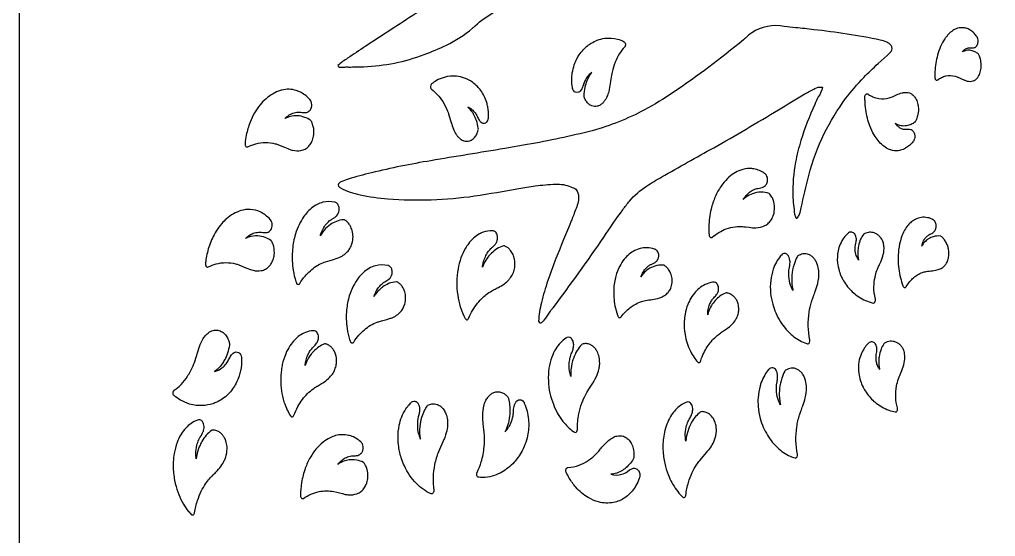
# Model space of a CAD drawing. Header units: millimetres. Extents: x 0 to 1000, y 0 to 780.
# Drawn here: x 0 to 232.5, y 496.7 to 619.9 of the extents above; entities that cross this region are included whole.
import ezdxf

# ---------------------------------------------------------------- set-up
doc = ezdxf.new("R2010")
doc.units = ezdxf.units.MM
doc.layers.add('Default', color=70, linetype='Continuous')

msp = doc.modelspace()

# ---------------------------------------------------------------- linework, layer by layer
at = {"layer": 'Default'}
msp.add_lwpolyline([(0, 780), (1000, 780), (1000, 0), (0, 0)], close=True, dxfattribs=at)
msp.add_lwpolyline([(101.23, 625.6, 0.003068), (89.13, 617.95), (82.36, 613.5, 0.002374), (78.15, 610.66, 0.055512), (75.85, 608.94, 0.280796), (75.94, 608.71, 0.166755), (76.55, 608.55), (77.48, 608.58, -0.080957), (78.41, 608.58, 0.003617), (81.99, 608.67, 0.036861), (89.35, 609.53, 0.037321), (96.35, 611.55, 0.021214), (101.67, 613.78, 0.064087), (107.87, 617.84, 0.012298), (108.51, 618.42, -0.049213), (113.06, 621.72, -0.068562)], format="xyb", dxfattribs=at)
for points in [[(191.26, 603.79, -0.093574), (190.25, 601.44, 0.041661), (189.41, 599.66, 0.032428), (186.11, 591.07, 0.026193), (184.82, 585.9, 0.053727), (184.2, 577.94, 0.026365), (184.62, 573.5, 0.103179), (184.89, 572.67, 0.499461), (185.26, 572.63, 0.097017), (185.77, 573.54, 0.049168), (186.17, 575.03, -0.009127), (187.97, 582.69, -0.054666), (191.68, 592.7, -0.04466), (196.77, 601.05, -0.036396), (201.1, 606.11, -0.015456), (204.48, 609.39), (206.62, 611.35, 0.09085), (207.57, 612.31, 0.325933), (207.61, 613.73, 0.106465), (206.55, 614.48, 0.060055), (205.02, 615.02, 0.022493), (189.17, 617.49, 0.011365), (184.84, 617.96, 0.011353), (182.16, 618.22, 0.206864), (174.42, 616.73, 0.052241), (172.44, 615.04, -0.021699), (155.66, 602.48, -0.026913), (148.84, 598.36, -0.056446), (136.4, 593.41, -0.018861), (120.93, 590.08), (115.58, 589.16, 0.000759), (97.95, 586.25, 0.017114), (83.81, 583.38, 0.014714), (78.27, 581.84, 0.043219), (76.55, 581.22, 0.086908), (75.99, 580.76, 0.28769), (75.96, 580.21, 0.10254), (76.45, 579.77, 0.067687), (81.11, 578.11, 0.035512), (87.74, 577.17, 0.053814), (108.39, 577.85, 0.007961), (118.9, 579.64, -0.007026), (122.82, 580.25, -0.018239), (127.71, 580.66, -0.110329), (131.35, 580.03, -0.039507), (132.51, 579.43, -0.162254), (133.17, 577.59, -0.053903), (132.95, 576.06, -0.04292), (132.44, 574.51, -0.011685), (131.83, 573.01, 0.014661), (131.43, 571.91, 0.004118), (127.77, 562.94, 0.009984), (125.83, 557.68, 0.017482), (124.29, 552.44, 0.044778), (123.64, 548.03, 0.254832), (124.02, 547.63, 0.24371), (124.41, 547.74, 0.091968), (124.99, 548.27, 0.018517), (126.29, 550.13, -0.054262), (127.1, 551.15, 0.009109), (139.21, 568.05, -0.008206), (143.68, 574.56, -0.013086), (145.27, 576.63, -0.068393), (149.33, 580.18, -0.01313), (152.96, 582.38, -0.003115), (165.34, 589.36, 0.009204), (180.75, 598.39, -0.004986), (187.07, 602.2, -0.005503), (189.45, 603.49, -0.139265), (191.05, 603.82)], [(227.58, 613.27, 0.020409), (227.72, 613.35, 0.04113), (227.86, 613.49, 0.056548), (228.11, 613.84, 0.042987), (228.19, 614.02, 0.04075), (228.24, 614.19, 0.09076), (228.3, 615.01, 0.065148), (228.18, 615.54, 0.00989), (228.13, 615.67, 0.030193), (228, 615.88, 0.021052), (227.87, 616.06, 0.043259), (227.18, 616.81, 0.048783), (226.4, 617.39, 0.03361), (225.91, 617.66, 0.066768), (224.98, 617.93, 0.112918), (223.42, 617.81, 0.043711), (222.84, 617.58, 0.056133), (221.78, 616.87, 0.048756), (220.83, 615.9, 0.019706), (220.39, 615.29, 0.041855), (219.39, 613.47, 0.037214), (218.67, 611.43, 0.051803), (218.02, 607.48, 0.016597), (217.99, 606.17, 0.099791), (218.06, 605.8, 0.095482), (218.2, 605.59, 0.102652), (218.35, 605.48, 0.235409), (218.67, 605.5, 0.032592), (218.72, 605.53, -0.046864), (219.6, 606.07, -0.057627), (220.64, 606.45, -0.126586), (222.89, 606.4, -0.025845), (223.36, 606.24), (225.08, 605.46, 0.028654), (225.12, 605.44), (225.71, 605.25, 0.140236), (227.09, 605.26, 0.08487), (227.71, 605.57, 0.069676), (228.25, 606.11, 0.035642), (228.43, 606.38, 0.056504), (228.83, 607.32, 0.061824), (229.05, 608.64, 0.06143), (228.93, 610.18, 0.046348), (228.64, 611.16, 0.020336), (228.47, 611.53, 0.101376), (228.33, 611.73, 0.055974), (227.56, 612.22, 0.067616), (226.67, 612.53, 0.091828), (225.47, 612.54, 0.074023), (224.49, 612.17, -0.070507), (225.07, 612.73, -0.063367), (225.58, 613.02, -0.100504), (226.37, 613.17, -0.012865), (226.47, 613.17, 0.129203), (227.46, 613.21, 0.079634)], [(133.77, 603.14, -0.042923), (133.69, 603.04, -0.083624), (133.34, 602.7, -0.059016), (133.1, 602.57, -0.194995), (132.44, 602.58, -0.1257), (132.03, 602.89, -0.084197), (131.79, 603.34, -0.049448), (131.71, 603.71, -0.081801), (131.66, 607.23, -0.042115), (132.14, 609.13, -0.037539), (132.73, 610.52, -0.033233), (133.32, 611.51, -0.038983), (134.33, 612.77, -0.03852), (135.34, 613.69, -0.032388), (136.17, 614.26, -0.045263), (137.6, 614.96, -0.059344), (139.41, 615.43, -0.098081), (142.42, 615.23, -0.049143), (143.99, 614.63, -0.128305), (144.2, 614.44, -0.106136), (144.32, 614.07, -0.117137), (144.27, 613.62, -0.099416), (144.14, 613.38, 0.04484), (142.92, 611.78, 0.042674), (141.86, 609.71, 0.038917), (141.13, 607.38, 0.010851), (140.98, 606.67, 0.011144), (140.69, 604.64, -0.028144), (140.33, 602.73, -0.044105), (139.92, 601.52, -0.021892), (139.61, 600.91, -0.04684), (139.15, 600.25, -0.054154), (138.62, 599.74, -0.039281), (138.27, 599.5, -0.078201), (137.57, 599.24, -0.140562), (136.32, 599.35, -0.080359), (135.61, 599.76, -0.067175), (135, 600.43, -0.053092), (134.56, 601.25, -0.096254), (134.49, 601.63, -0.050457), (134.73, 603.79, -0.042044), (135.2, 605.34, -0.021609), (135.5, 606.03, -0.042145), (136.28, 607.27), (136.31, 607.31, 0.06222), (135.5, 606.59, 0.056142), (134.77, 605.54, 0.038807), (134.36, 604.59, -0.051719), (134, 603.56, -0.023949), (133.79, 603.18, -0.003106)], [(111.38, 595.56, 0.099129), (111.66, 596.12, 0.071252), (111.73, 596.67, 0.056346), (111.54, 599.1, 0.026676), (111.28, 600.14, 0.038052), (110.67, 601.65, 0.042431), (109.89, 602.97, 0.040402), (109.05, 603.96, 0.039979), (107.96, 604.91, 0.04407), (106.79, 605.62, 0.030994), (105.99, 605.96, 0.062201), (104.1, 606.4, 0.096214), (101.15, 606.12, 0.05702), (99.31, 605.34, 0.035433), (98.14, 604.56, 0.117868), (97.95, 604.3, 0.172505), (97.92, 603.63, 0.099788), (98.05, 603.38, 0.067943), (98.15, 603.28, -0.046834), (99.5, 602.06, -0.044903), (100.8, 600.35, -0.043654), (101.93, 598.1, -0.011828), (102.2, 597.4, 0.004078), (102.81, 595.34, 0.013626), (103.33, 593.81, 0.049357), (103.93, 592.62, 0.032206), (104.34, 592.06, 0.053499), (104.92, 591.49, 0.061353), (105.56, 591.1, 0.026092), (105.83, 590.99, 0.159557), (107.24, 591.02, 0.117224), (108.3, 591.71, 0.065534), (108.85, 592.49, 0.060972), (109.26, 593.58, 0.09679), (109.28, 593.98, 0.046031), (108.82, 595.83, 0.041815), (108.22, 597.2, 0.026164), (107.8, 597.89, 0.042418), (106.96, 598.89, 0.00995), (106.76, 599.08, -0.071045), (107.72, 598.49, -0.057056), (108.52, 597.63, -0.036217), (109, 596.86, 0.048972), (109.5, 595.95, 0.021664), (109.74, 595.63, 0.099853), (110.19, 595.29, 0.064103), (110.48, 595.19, 0.152695), (111.04, 595.29, 0.066488), (111.31, 595.49, 0.023426)], [(62.13, 602.98, 0.053988), (60.38, 602.23, 0.049455), (58.72, 601.04, 0.040286), (57.32, 599.58, 0.038896), (55.99, 597.65, 0.036967), (54.9, 595.4, 0.044259), (54.01, 592.36, 0.02652), (53.72, 590.34, 0.119222), (53.78, 589.89, 0.094946), (53.91, 589.67, 0.127456), (54.09, 589.54, 0.20187), (54.37, 589.56, -0.051378), (56.26, 590.28, -0.129044), (60.91, 590.29, -0.021192), (61.69, 590.05), (63.14, 589.45, 0.029932), (64.64, 588.88, 0.064828), (65.12, 588.74, 0.099121), (66.99, 588.67, 0.087086), (68.02, 589.03, 0.077513), (68.92, 589.75, 0.061746), (69.51, 590.58, 0.060297), (69.96, 591.78, 0.029197), (70.09, 592.46, 0.083888), (69.97, 594.4, 0.058719), (69.59, 595.48, 0.025168), (69.47, 595.71, 0.111937), (69.31, 595.88, 0.058391), (67.94, 596.59, 0.078028), (66.18, 596.97, 0.037308), (65.33, 596.95, 0.076725), (63.62, 596.51, 0.019899), (63.21, 596.31, -0.035481), (63.74, 596.8, -0.062157), (64.8, 597.45, -0.076254), (66.07, 597.81, -0.058099), (67.02, 597.81, 0.0982), (68.39, 597.78, 0.071924), (68.75, 597.93, 0.090377), (69.22, 598.34, 0.083226), (69.51, 598.89, 0.08577), (69.62, 599.66, 0.087396), (69.47, 600.33, 0.086037), (69.21, 600.75, 0.029711), (69.12, 600.85, 0.050307), (67.93, 601.95, 0.051719), (66.74, 602.67, 0.036591), (65.9, 602.99, 0.13538), (62.49, 603.09, 0.012333), (62.18, 603, -0.006595)], [(213, 593.04, -0.085855), (213.21, 592.32, -0.054971), (213.22, 591.8, -0.075092), (213.04, 591.16, -0.045695), (212.89, 590.87, -0.044946), (212.77, 590.73, -0.043267), (211.94, 589.87, -0.048634), (211.03, 589.22, -0.030096), (210.47, 588.94, -0.073169), (209.25, 588.63, -0.102167), (207.53, 588.81, -0.040729), (206.83, 589.09, -0.055545), (205.6, 589.91, -0.048318), (204.49, 591.04, -0.033861), (203.57, 592.4, -0.041107), (202.55, 594.55, -0.027813), (201.96, 596.42, -0.050027), (201.38, 600.5, -0.011953), (201.36, 601.51, -0.092501), (201.42, 601.85, -0.101187), (201.56, 602.08, -0.110716), (201.72, 602.2, -0.227415), (202.03, 602.18, -0.020739), (202.2, 602.06, 0.046035), (203.28, 601.48, 0.062424), (204.68, 601.07, 0.107999), (207.1, 601.21, 0.0203), (207.57, 601.37, 0.007679), (208.89, 601.94, -0.051944), (210.21, 602.43, -0.019161), (210.52, 602.5, -0.118979), (211.94, 602.42, -0.085196), (212.65, 602.05, -0.069355), (213.26, 601.41, -0.039207), (213.58, 600.87, -0.061785), (213.98, 599.66, -0.049118), (214.09, 598.51, -0.059805), (213.91, 596.96, -0.049679), (213.54, 595.9, -0.01419), (213.42, 595.64, -0.090151), (213.29, 595.47, -0.023961), (213.25, 595.44, -0.053908), (212.36, 594.9, -0.066652), (211.3, 594.58, -0.082717), (210, 594.57, -0.074191), (208.88, 594.97, -0.020388), (208.56, 595.16, 0.023359), (208.84, 594.8, 0.053358), (209.4, 594.29, 0.060813), (210.01, 593.94, 0.086669), (210.84, 593.74, 0.035319), (211.18, 593.74), (211.67, 593.79, -0.102321), (212.29, 593.7, -0.055639), (212.46, 593.62, -0.125799), (212.96, 593.1, -0.017587)], [(178.12, 582.25, 0.076477), (177.91, 582.77, 0.081983), (177.63, 583.1, 0.050754), (177.46, 583.22, 0.050463), (176.27, 583.89, 0.061773), (174.87, 584.31, 0.039935), (173.95, 584.39, 0.084235), (171.77, 584.02, 0.058429), (170.16, 583.23, 0.049255), (168.61, 581.98, 0.047062), (167.1, 580.17, 0.047806), (165.71, 577.67, 0.043749), (164.72, 574.72, 0.053062), (164.19, 570.54, 0.024787), (164.24, 568.54, 0.109145), (164.35, 568.18, 0.102948), (164.5, 567.99, 0.13445), (164.68, 567.91, 0.187807), (164.95, 567.97, 0.0269), (164.99, 568, -0.042607), (166.6, 569.17, -0.046585), (168.31, 569.99, -0.061068), (170.48, 570.52, -0.049953), (172.2, 570.55, -0.003761), (172.9, 570.49), (173.76, 570.37, 0.052617), (175.41, 570.26, 0.112453), (177.55, 570.78, 0.073682), (178.43, 571.42, 0.05541), (179.08, 572.22, 0.065358), (179.6, 573.37, 0.071281), (179.84, 575.02, 0.086002), (179.51, 576.89, 0.055715), (179.06, 577.81, 0.040909), (178.7, 578.29, 0.122537), (178.53, 578.42, 0.085257), (176.61, 578.75, 0.088855), (174.55, 578.38, 0.068099), (173.03, 577.56, 0.028454), (172.39, 577.02, -0.036081), (172.89, 577.74, -0.044731), (173.64, 578.53, -0.058837), (174.61, 579.21, -0.064428), (175.64, 579.6, -0.015315), (175.89, 579.65, 0.093335), (177.24, 580.02, 0.078165), (177.65, 580.35, 0.099901), (178.05, 581.03, 0.132079), (178.13, 582.2, 0.008611)], [(75.66, 573.27, 0.07156), (75.97, 573.81, 0.062981), (76.12, 574.39, 0.104577), (76.06, 575.33, 0.053745), (75.93, 575.69, 0.075433), (75.67, 576.04, 0.097119), (75.34, 576.27, 0.068811), (75.1, 576.33, 0.124805), (72.24, 576.33, 0.052677), (70.92, 575.84, 0.053849), (69.51, 574.91, 0.043016), (68.35, 573.77, 0.031926), (67.43, 572.51, 0.040001), (66.34, 570.46, 0.034157), (65.59, 568.3, 0.048749), (64.98, 564.63, 0.0578), (65.18, 560.16, 0.038976), (65.83, 557.46, 0.004811), (65.94, 557.15, 0.106048), (66.08, 556.9, 0.118075), (66.25, 556.78, 0.239675), (66.59, 556.81, 0.103649), (66.75, 556.99, -0.036118), (68, 558.71, -0.035744), (69.27, 560.02, -0.039251), (70.65, 561.08, -0.04774), (72.28, 561.94, -0.016721), (72.84, 562.15), (74.55, 562.65, 0.031134), (76.29, 563.24, 0.060722), (77.38, 563.89, 0.040231), (78.07, 564.51, 0.054388), (78.68, 565.34, 0.052316), (79.18, 566.47, 0.073734), (79.43, 568.11, 0.068254), (79.23, 569.59, 0.064938), (78.73, 570.78, 0.055717), (78.21, 571.5, 0.061681), (77.62, 572.01, 0.035267), (77.4, 572.14, 0.126877), (77.23, 572.17, 0.078231), (75.46, 571.79, 0.059062), (74.06, 571.04, 0.066879), (72.58, 569.69, 0.04691), (71.65, 568.33, -0.035935), (71.98, 569.34, -0.0484), (72.65, 570.6, -0.049993), (73.41, 571.54, -0.050479), (74.19, 572.19, -0.012929), (74.39, 572.32), (74.95, 572.65, 0.075121), (75.49, 573.08, 0.017671), (75.59, 573.19, 0.040616)], [(59.84, 569.77, 0.081734), (60.11, 570.35, 0.076916), (60.2, 571.02, 0.088169), (60.05, 571.7, 0.085884), (59.79, 572.13, 0.029688), (59.7, 572.22, 0.050683), (58.53, 573.31, 0.052208), (57.35, 574.03, 0.096516), (54.96, 574.63, 0.086896), (52.75, 574.36, 0.054636), (50.95, 573.58, 0.048999), (49.28, 572.38, 0.031789), (48.19, 571.28, 0.03957), (46.82, 569.43, 0.056092), (45.22, 566.05, 0.045767), (44.41, 562.66, 0.011937), (44.3, 561.72, 0.11874), (44.36, 561.26, 0.094107), (44.49, 561.04, 0.126398), (44.67, 560.91, 0.204856), (44.95, 560.93, -0.051447), (46.83, 561.65, -0.129294), (51.48, 561.67, -0.02161), (52.27, 561.43), (53.94, 560.74, 0.02293), (55.66, 560.12, 0.101441), (57.57, 560.04, 0.086346), (58.61, 560.41, 0.058508), (59.34, 560.95, 0.056435), (59.89, 561.61, 0.05725), (60.38, 562.63, 0.052522), (60.67, 563.83, 0.084044), (60.55, 565.76, 0.058858), (60.17, 566.85, 0.025224), (60.05, 567.08, 0.111384), (59.89, 567.25, 0.058495), (58.53, 567.96, 0.0782), (56.77, 568.34, 0.101952), (54.51, 568, 0.033364), (53.79, 567.68, -0.08242), (55.14, 568.7, -0.067685), (56.25, 569.11, -0.08419), (57.6, 569.18, 0.097559), (58.97, 569.15, 0.102831), (59.46, 569.38, 0.056529), (59.73, 569.63, 0.067488)], [(218.3, 570.36, 0.098251), (218.24, 571.25, 0.055474), (218.09, 571.63, 0.062965), (217.86, 571.97, 0.076502), (217.58, 572.22, 0.048962), (217.4, 572.3, 0.059104), (216.28, 572.67, 0.081496), (214.75, 572.73, 0.076514), (213.48, 572.34, 0.060958), (212.4, 571.65, 0.040804), (211.66, 570.92, 0.045069), (210.79, 569.66, 0.046712), (210.01, 567.87, 0.046654), (209.38, 564.98, 0.034419), (209.26, 562.68, 0.053149), (209.83, 558.34, 0.026818), (210.4, 556.4, 0.095946), (210.53, 556.17, 0.104344), (210.68, 556.05, 0.247539), (211.02, 556.05, 0.122392), (211.22, 556.25, -0.039327), (212.09, 557.46, -0.039044), (212.96, 558.36, -0.043408), (213.92, 559.06, -0.053967), (215.06, 559.61, -0.04062), (215.91, 559.83, -0.025743), (217.45, 560.02, 0.050279), (218.82, 560.29, 0.078901), (219.75, 560.72, 0.045804), (220.3, 561.18, 0.065275), (220.81, 561.86, 0.060561), (221.2, 562.82, 0.022825), (221.28, 563.17, 0.088674), (221.26, 565.14, 0.042435), (221, 566.08, 0.044198), (220.58, 566.97, 0.050891), (220.04, 567.71, 0.046689), (219.54, 568.18, 0.13176), (219.36, 568.26, 0.111728), (217.63, 568.14, 0.066924), (216.52, 567.64, 0.022266), (216.22, 567.42, 0.059142), (215.34, 566.56, 0.03208), (214.88, 565.89, -0.025584), (215.06, 566.54, -0.047654), (215.45, 567.37, -0.047828), (215.89, 567.97, -0.055352), (216.4, 568.44, -0.048422), (216.83, 568.7), (217.28, 568.9, 0.092722), (217.72, 569.2, 0.030163), (217.87, 569.35, 0.052411), (217.98, 569.51, 0.064429), (218.12, 569.73, 0.056835), (218.21, 569.98, 0.032986), (218.29, 570.31, 0.007407)], [(113.51, 569.12, 0.084322), (113.21, 569.4, 0.102014), (112.87, 569.54, 0.075971), (112.62, 569.56, 0.092405), (110.46, 569.2, 0.038684), (109.56, 568.8, 0.054892), (108.16, 567.81, 0.047662), (106.93, 566.46, 0.03012), (106.22, 565.4, 0.043878), (105.15, 563.08, 0.039974), (104.46, 560.45, 0.079486), (104.36, 554.2, 0.038836), (104.98, 551.43, 0.034906), (105.79, 549.3, 0.012574), (106.13, 548.62, 0.097891), (106.27, 548.44, 0.127766), (106.45, 548.35, 0.207794), (106.75, 548.41, 0.123295), (106.95, 548.67, -0.031561), (107.91, 550.58, -0.034692), (109.06, 552.25, -0.038636), (110.36, 553.67, -0.033235), (111.47, 554.58, -0.029935), (112.85, 555.42, 0.00664), (112.93, 555.47, -0.010414), (113.05, 555.53, -0.000437), (114.05, 556.04, 0.030481), (115.51, 556.92, 0.053873), (116.53, 557.84, 0.026575), (117.01, 558.45, 0.060952), (117.62, 559.59, 0.047679), (117.95, 560.78, 0.085743), (117.9, 562.78, 0.056089), (117.56, 563.86, 0.067553), (116.94, 564.88, 0.057174), (116.36, 565.45, 0.066089), (115.72, 565.83, 0.024826), (115.48, 565.92, 0.143751), (115.28, 565.92, 0.069536), (113.7, 565.23, 0.055041), (112.39, 564.2, 0.025446), (111.81, 563.58, 0.048227), (110.86, 562.16, 0.034295), (110.26, 560.85, -0.036079), (110.46, 562, -0.044251), (110.95, 563.37, -0.044408), (111.55, 564.43, -0.05118), (112.28, 565.3, 0.002918), (112.52, 565.53, -0.022535), (112.73, 565.7, 0.062709), (113.37, 566.39, 0.019714), (113.51, 566.6, 0.077934), (113.8, 567.33, 0.050042), (113.87, 567.83, 0.082721), (113.78, 568.57, 0.076576), (113.56, 569.05, 0.015451)], [(198.91, 568.79, 0.070287), (198.62, 569.06, 0.098188), (198.24, 569.23, 0.098495), (197.88, 569.24, 0.110414), (197.46, 569.07, 0.04513), (197.28, 568.91, 0.050629), (196.36, 567.9, 0.05282), (195.48, 566.37, 0.051205), (194.97, 564.76, 0.077117), (194.83, 561.93, 0.043992), (195.24, 559.95, 0.039873), (195.81, 558.45, 0.02439), (196.26, 557.63, 0.032687), (197.24, 556.22, 0.036167), (198.34, 555.01, 0.04005), (199.55, 554.03, 0.036991), (201.09, 553.12, 0.043685), (202.85, 552.43, 0.010837), (203.29, 552.32, 0.190546), (203.56, 552.36, 0.119782), (203.75, 552.56, 0.112224), (203.87, 552.96, 0.079316), (203.84, 553.28, -0.063842), (203.5, 556.22, -0.050679), (203.76, 558.51, -0.039027), (204.21, 560.04, -0.010076), (204.51, 560.78, -0.015673), (204.94, 561.7, 0.0398), (205.62, 563.46, 0.069864), (205.92, 565.31, 0.029852), (205.9, 565.83, 0.058134), (205.68, 566.86, 0.052958), (205.35, 567.58, 0.057946), (204.77, 568.3, 0.054072), (204.23, 568.74, 0.070319), (203.55, 569.05, 0.063942), (202.78, 569.19, 0.098475), (201.59, 569, 0.034752), (201.15, 568.8, 0.106411), (200.98, 568.64, 0.049207), (200.34, 567.51, 0.051721), (199.83, 565.91, 0.037208), (199.66, 564.59, 0.060643), (199.84, 562.62), (199.85, 562.57, -0.025439), (199.51, 563.16, -0.063405), (199.14, 564.24, -0.098388), (199.13, 566.22, 0.002778), (199.27, 566.9, 0.08506), (199.29, 567.87, 0.069258), (199.13, 568.42, 0.065521), (198.92, 568.78, 0.003113)], [(152.21, 563.22, 0.11062), (152.19, 564.13, 0.067755), (152.03, 564.55, 0.077335), (151.75, 564.92, 0.088417), (151.42, 565.13, 0.049159), (151.25, 565.19, 0.076856), (149.39, 565.5, 0.046302), (148.26, 565.41, 0.075576), (146.52, 564.84, 0.055556), (145.18, 563.94, 0.049074), (144.03, 562.77, 0.047595), (142.96, 561.11, 0.05004), (142.04, 558.76, 0.055419), (141.53, 555.59, 0.060035), (141.83, 551.68, 0.038751), (142.44, 549.46, 0.005049), (142.53, 549.2, 0.107019), (142.68, 548.96, 0.118323), (142.85, 548.85, 0.232835), (143.18, 548.89, 0.085608), (143.32, 549.03, -0.035323), (144.31, 550.22, -0.039187), (145.4, 551.2, -0.028445), (146.4, 551.87, -0.047431), (147.9, 552.58, -0.03879), (149.11, 552.91, -0.008313), (150.74, 553.18, 0.027919), (152.42, 553.54, 0.070749), (153.62, 554.11, 0.030506), (154.12, 554.47, 0.067829), (154.75, 555.2, 0.056285), (155.23, 556.15, 0.075077), (155.46, 557.54, 0.068184), (155.31, 558.79, 0.03976), (155.09, 559.43, 0.051782), (154.6, 560.29, 0.052638), (154.07, 560.9, 0.057551), (153.51, 561.33, 0.119935), (153.34, 561.38, 0.093652), (151.29, 561.12, 0.065991), (149.76, 560.38, 0.067364), (148.6, 559.37, 0.034841), (148.01, 558.6, -0.028427), (148.22, 559.16, -0.055856), (148.86, 560.24, -0.047908), (149.46, 560.9, -0.054716), (150.13, 561.39, -0.024143), (150.43, 561.54, -0.001638), (151.06, 561.81, 0.067747), (151.67, 562.23, 0.087762), (151.87, 562.45, 0.080835), (152.14, 562.97, 0.032746)], [(183.13, 563.56, 0.050456), (182.92, 563.82, 0.091178), (182.6, 564.06, 0.075952), (182.34, 564.14, 0.157764), (181.81, 564.06, 0.097014), (181.45, 563.77, -0.019695), (181.27, 563.56, 0.047498), (180.27, 562.1, 0.042812), (179.52, 560.39, 0.052972), (178.92, 557.69, 0.054301), (178.9, 554.69, 0.041037), (179.4, 552.04, 0.03708), (180.11, 549.99, 0.036536), (181.23, 547.87, 0.035798), (182.41, 546.23, 0.052384), (184.28, 544.42, 0.043507), (185.85, 543.39, 0.047282), (187.5, 542.69), (187.67, 542.63, 0.213881), (187.97, 542.68, 0.12786), (188.18, 542.92, 0.158991), (188.25, 543.55, -0.088396), (188.09, 550.14, -0.036291), (188.65, 552.59, 0.010354), (188.75, 552.95, -0.02642), (188.95, 553.49, 0.046567), (189, 553.65, -0.05916), (189.03, 553.72, 0.02186), (189.06, 553.79, -0.000748), (189.51, 555.04, 0.023482), (190.11, 556.99, 0.070367), (190.4, 559.62, 0.060404), (190.16, 561.14, 0.043121), (189.84, 562.02, 0.049387), (189.36, 562.79, 0.056182), (188.79, 563.39, 0.065234), (188.15, 563.8, 0.100374), (187.13, 564.06, 0.108474), (185.98, 563.85, 0.050129), (185.42, 563.55, 0.110195), (185.24, 563.34, 0.048108), (184.47, 561.53, 0.055096), (183.96, 558.93, 0.015704), (183.92, 558.27, 0.054456), (184.16, 555.56, 0.005847), (184.22, 555.29, -0.046151), (183.65, 556.56, -0.066551), (183.24, 558.71, -0.05353), (183.32, 560.52, 0.010224), (183.48, 561.41, 0.064352), (183.49, 562.49, 0.068792), (183.32, 563.2, 0.040594), (183.16, 563.52, 0.006282)], [(88.26, 558.28, 0.074033), (88.6, 558.85, 0.044289), (88.72, 559.25, 0.118828), (88.7, 560.26, 0.054468), (88.56, 560.62, 0.082059), (88.28, 560.99, 0.092062), (87.96, 561.2, 0.067845), (87.74, 561.26, 0.122637), (84.76, 561.21, 0.062457), (83.21, 560.56, 0.052685), (81.84, 559.54, 0.04417), (80.64, 558.23, 0.04361), (79.49, 556.37, 0.042179), (78.55, 554.02, 0.049135), (77.9, 550.71, 0.063304), (78.02, 546.22, 0.040463), (78.63, 543.66, 0.008036), (78.79, 543.2, 0.106028), (78.94, 542.95, 0.117621), (79.11, 542.83, 0.236306), (79.44, 542.87, 0.098484), (79.6, 543.03, -0.034581), (80.81, 544.63, -0.038399), (82.16, 545.96, -0.042529), (83.62, 547.01, -0.046449), (85.17, 547.75, -0.010875), (85.53, 547.87, -0.001543), (88.16, 548.62, 0.037301), (88.91, 548.9, 0.065882), (90.11, 549.62, 0.028662), (90.62, 550.08, 0.060837), (91.27, 550.93, 0.050014), (91.74, 551.96, 0.087529), (91.96, 553.79, 0.060185), (91.76, 554.98, 0.02574), (91.62, 555.38, 0.053242), (91.16, 556.24, 0.054381), (90.65, 556.85, 0.063504), (90.06, 557.28, 0.068742), (89.93, 557.34, 0.082827), (89.82, 557.36, 0.085671), (87.91, 556.94, 0.058761), (86.53, 556.17, 0.023099), (85.94, 555.7, 0.052675), (84.87, 554.52, 0.022975), (84.43, 553.85, -0.03132), (84.7, 554.62, -0.042352), (85.29, 555.69, -0.048487), (86, 556.59, -0.048279), (86.72, 557.19, -0.020987), (87.02, 557.39, 0.066434), (87.96, 557.99, 0.017521), (88.21, 558.22, 0.013095)], [(166.5, 555.96, 0.075835), (166.35, 556.53, 0.068219), (166.15, 556.89, 0.110237), (165.76, 557.21, 0.131871), (165.31, 557.31, 0.061553), (165.09, 557.28, 0.07107), (163.32, 556.72, 0.058184), (161.87, 555.81, 0.049728), (160.73, 554.67, 0.047202), (159.68, 553.08, 0.030468), (159.16, 551.95, 0.047779), (158.52, 549.64, 0.03017), (158.33, 548.02, 0.053568), (158.52, 544.81, 0.039141), (159.03, 542.72, 0.034502), (159.78, 540.87, 0.035179), (160.66, 539.34, 0.031245), (161.48, 538.27, 0.110673), (161.64, 538.15, 0.233895), (161.96, 538.16, 0.128637), (162.17, 538.36, 0.057754), (162.24, 538.54, -0.036373), (162.96, 540.4, -0.0362), (163.79, 541.88, -0.028808), (164.7, 543.1, -0.038901), (165.92, 544.35, -0.020505), (166.96, 545.17, -0.018469), (167.93, 545.82), (167.95, 545.83, 0.026808), (169.42, 546.96, 0.057052), (170.34, 547.99, 0.028177), (170.74, 548.64, 0.060282), (171.16, 549.7, 0.049164), (171.32, 550.77, 0.074691), (171.14, 552.17, 0.054296), (170.82, 552.97, 0.029148), (170.61, 553.31, 0.051433), (170.06, 553.93, 0.064123), (169.38, 554.42, 0.074342), (168.61, 554.7, 0.031259), (168.29, 554.74, 0.118186), (168.13, 554.71, 0.058812), (166.84, 553.97, 0.051112), (165.68, 552.89, 0.042303), (164.81, 551.71, 0.051849), (164.11, 550.22, 0.019959), (163.91, 549.53, -0.034244), (163.94, 550.41, -0.050711), (164.28, 551.75, -0.045577), (164.72, 552.7, -0.04544), (165.21, 553.4, -0.009236), (165.57, 553.79, 0.065721), (166.15, 554.52, 0.027783), (166.31, 554.82, 0.09364), (166.51, 555.65, 0.037535)], [(52.48, 540.27, -0.092785), (52.77, 539.75, -0.087604), (52.88, 539.01, -0.056869), (52.63, 536.17, -0.026804), (52.32, 534.97, -0.038602), (51.59, 533.21, -0.037931), (50.76, 531.84, -0.047287), (49.65, 530.55, -0.040691), (48.35, 529.49, -0.044766), (46.97, 528.69, -0.030852), (46.03, 528.33, -0.068263), (43.59, 527.87, -0.084403), (40.52, 528.25, -0.056744), (38.36, 529.19, -0.038977), (36.82, 530.24, -0.124046), (36.63, 530.53, -0.17465), (36.62, 531.2, -0.091942), (36.75, 531.43, -0.06723), (36.85, 531.52, 0.047573), (38.47, 532.91, 0.045576), (40.02, 534.88, 0.04172), (41.33, 537.32, 0.015871), (41.75, 538.4), (42.78, 541.69, -0.028852), (43.14, 542.63, -0.043334), (43.77, 543.85, -0.040078), (44.41, 544.69, -0.057171), (45.09, 545.3, -0.065271), (45.83, 545.71, -0.111366), (46.94, 545.88, -0.101294), (48.01, 545.57, -0.043196), (48.48, 545.27, -0.074339), (49.21, 544.51, -0.06096), (49.76, 543.48, -0.036362), (50, 542.69, -0.094545), (50.01, 542.3, -0.04231), (49.52, 540.34, -0.042186), (48.83, 538.75, -0.031844), (48.24, 537.8, -0.043048), (47.25, 536.65, -0.033769), (46.47, 535.98, 0.106393), (48.22, 536.84, 0.057871), (49.19, 537.82, 0.039119), (49.81, 538.77, -0.053577), (50.35, 539.75, -0.032602), (50.7, 540.2, -0.083427), (51.13, 540.52, -0.085104), (51.53, 540.65, -0.154109), (52.12, 540.55, -0.091543)], [(69.94, 545.72, 0.077604), (68.13, 545.32, 0.058057), (66.7, 544.55, 0.047502), (65.54, 543.55, 0.045462), (64.41, 542.13, 0.043786), (63.41, 540.24, 0.045328), (62.59, 537.64, 0.021033), (62.37, 536.39, 0.069113), (62.41, 531.4, 0.040023), (62.99, 528.8, 0.036233), (63.78, 526.79, 0.030247), (64.54, 525.41, 0.102835), (64.69, 525.25, 0.16034), (64.91, 525.18, 0.169461), (65.16, 525.28, 0.116273), (65.34, 525.55, -0.034304), (66.32, 527.64, -0.034042), (67.39, 529.31, -0.037874), (68.62, 530.73, -0.042001), (69.97, 531.88, -0.01661), (70.76, 532.41, 0.007121), (70.84, 532.46, -0.010268), (70.95, 532.52, 0.000633), (71.91, 533.11, 0.027505), (73.28, 534.06, 0.056239), (74.34, 535.16, 0.019333), (74.68, 535.64, 0.060008), (75.22, 536.77, 0.04756), (75.49, 537.93, 0.082997), (75.39, 539.69, 0.051689), (75.1, 540.59, 0.05252), (74.68, 541.31, 0.054231), (74.14, 541.91, 0.062977), (73.52, 542.33, 0.073341), (72.84, 542.58, 0.134528), (72.66, 542.56, 0.061096), (71.28, 541.86, 0.053195), (70.02, 540.78, 0.022346), (69.46, 540.14, 0.060208), (68.37, 538.3, 0.022788), (68.03, 537.44, -0.031341), (68.16, 538.37, -0.044062), (68.57, 539.71, -0.043967), (69.1, 540.75, -0.05061), (69.77, 541.62, -0.038844), (69.98, 541.82, 0.056608), (70.76, 542.72, 0.023198), (70.91, 542.94, 0.084829), (71.18, 543.75, 0.038322), (71.21, 544.12, 0.083095), (71.1, 544.83, 0.077821), (70.87, 545.28, 0.116119), (70.49, 545.62, 0.139582), (70.03, 545.73, 0.026794)], [(131.85, 543.21, 0.078223), (131.58, 543.72, 0.084044), (131.27, 544.02, 0.060127), (131.08, 544.12, 0.194964), (130.39, 544.1, 0.059947), (130.16, 543.97, 0.056681), (128.85, 542.86, 0.05017), (127.72, 541.39, 0.047202), (126.79, 539.45, 0.050703), (126.1, 536.78, 0.044862), (125.96, 533.76, 0.044073), (126.33, 530.86, 0.036357), (127.15, 528.18, 0.03614), (128.17, 525.98, 0.039992), (129.44, 524.08, 0.035597), (130.62, 522.78, 0.039379), (131.91, 521.72, 0.007945), (132.17, 521.54, 0.285102), (132.55, 521.53, 0.120416), (132.75, 521.72, 0.128398), (132.87, 522.19, -0.048264), (133.24, 525.9, -0.037863), (133.94, 528.45, -0.037825), (134.87, 530.55, -0.022504), (135.9, 532.24, 0.006466), (136.22, 532.74, 0.037229), (137.39, 534.78, 0.052504), (137.99, 536.54, 0.029891), (138.14, 537.36, 0.08264), (138.04, 539.51, 0.062723), (137.59, 540.74, 0.051929), (137.11, 541.48, 0.05381), (136.6, 541.99, 0.065341), (135.9, 542.41, 0.093153), (134.94, 542.64, 0.086672), (134.03, 542.52, 0.122932), (133.83, 542.39, 0.051181), (132.79, 540.99, 0.048604), (131.92, 539.1, 0.027324), (131.58, 537.94, 0.063286), (131.28, 534.84, -0.035231), (131, 536.05, -0.082097), (131.04, 538.82, -0.048405), (131.43, 540.22, 0.006843), (131.76, 541.06, 0.062893), (131.98, 542.06, 0.093591), (131.88, 543.1, 0.017689)], [(203.78, 542.67, 0.071374), (203.48, 542.92, 0.097942), (203.09, 543.07, 0.136929), (202.59, 543.01, 0.097954), (202.2, 542.74, -0.017118), (202.07, 542.62, 0.048726), (201.2, 541.54, 0.047479), (200.43, 540.1, 0.054539), (199.93, 538.33, 0.074153), (199.89, 535.62, 0.040074), (200.3, 533.79, 0.039495), (200.91, 532.29, 0.026705), (201.41, 531.4, 0.033508), (202.41, 530.03, 0.037128), (203.52, 528.88, 0.038126), (204.64, 528.02, 0.037086), (206.17, 527.16, 0.044081), (207.92, 526.52, 0.016457), (208.58, 526.36, 0.187508), (208.84, 526.41, 0.116945), (209.03, 526.62, 0.111051), (209.14, 527.03, 0.081686), (209.11, 527.35, -0.057094), (208.7, 529.93, -0.057292), (208.89, 532.55, -0.042444), (209.35, 534.25, -0.012512), (209.52, 534.71, -0.007749), (209.66, 535.05), (210, 535.83, 0.039435), (210.62, 537.56, 0.075013), (210.88, 539.51, 0.071281), (210.67, 540.81, 0.051686), (210.36, 541.55, 0.027753), (210.23, 541.76, 0.04697), (209.74, 542.33, 0.053757), (209.19, 542.77, 0.06976), (208.51, 543.08, 0.035089), (208.06, 543.18, 0.1169), (206.68, 543.05, 0.051908), (206.03, 542.75, 0.104531), (205.86, 542.58, 0.052317), (205.2, 541.29, 0.054458), (204.74, 539.52, 0.028904), (204.65, 538.48, 0.056424), (204.84, 536.65, 0.005731), (204.88, 536.48, -0.025453), (204.53, 537.05, -0.058537), (204.16, 538.01, -0.101322), (204.07, 540.08, 0.020583), (204.18, 540.72, 0.073374), (204.21, 541.64, 0.025488), (204.2, 541.74), (204.15, 541.96, 0.083352), (203.9, 542.51, 0.042651)], [(180.19, 536.3, 0.099178), (179.83, 536.7, 0.113353), (179.42, 536.88, 0.154832), (178.89, 536.82, 0.095261), (178.52, 536.55, 0.024915), (178.43, 536.44, 0.042922), (177.5, 535.15, 0.042738), (176.68, 533.45, 0.021253), (176.39, 532.57, 0.052656), (175.91, 529.74, 0.036666), (175.93, 527.69, 0.045088), (176.44, 524.8, 0.03766), (177.16, 522.74, 0.032746), (178.15, 520.82, 0.035249), (179.3, 519.17, 0.035752), (180.51, 517.87, 0.040704), (181.98, 516.69, 0.045022), (183.58, 515.8, 0.032765), (184.72, 515.38, 0.214047), (185.02, 515.43, 0.128024), (185.23, 515.67, 0.157587), (185.3, 516.29, -0.086855), (185.13, 522.78, -0.042756), (185.8, 525.67, -0.007906), (185.88, 525.89, -0.021527), (185.97, 526.16, 0.034347), (186.03, 526.33, -0.046219), (186.05, 526.41, 0.035346), (186.11, 526.53, -0.001646), (186.56, 527.79, 0.021783), (187.16, 529.73, 0.063153), (187.45, 532.16, 0.065468), (187.22, 533.85, 0.042806), (186.89, 534.76, 0.054125), (186.38, 535.57, 0.058727), (185.8, 536.17, 0.069544), (185.12, 536.59, 0.073332), (184.36, 536.79, 0.114527), (183.17, 536.65, 0.062533), (182.48, 536.3, 0.11337), (182.29, 536.09, 0.043988), (181.56, 534.4, 0.051827), (181.04, 531.96, 0.018327), (180.97, 531.04, 0.056333), (181.21, 528.28, 0.007823), (181.26, 528.05, -0.036757), (180.77, 529.1, -0.061556), (180.32, 531.07, -0.064551), (180.38, 533.27, 0.018088), (180.51, 534.09, 0.059356), (180.56, 535.12, 0.072996), (180.37, 535.93, 0.035716), (180.22, 536.24, -0.002399)], [(119.48, 529.24, -0.103281), (119.85, 529.01, -0.085815), (120.17, 528.57, -0.021223), (120.22, 528.45, -0.044167), (120.89, 526.55, -0.039825), (121.24, 524.57, -0.062387), (121.09, 521.15, -0.042112), (120.57, 519.1, -0.036591), (119.72, 517.11, -0.036058), (118.76, 515.54, -0.032238), (117.8, 514.36, -0.037551), (116.39, 513.04, -0.040961), (114.87, 512.01, -0.04908), (113.1, 511.21, -0.06319), (110.88, 510.76, -0.042126), (109.39, 510.78, -0.180727), (109.12, 510.9, -0.111411), (108.95, 511.19, -0.162097), (108.95, 511.82, -0.032824), (108.99, 511.92, 0.041546), (109.98, 514.44, 0.049833), (110.67, 518.07, 0.037122), (110.71, 520.94, 0.024601), (110.62, 521.97), (110.61, 522, -0.001585), (110.47, 523.37, -0.025089), (110.35, 525.63, -0.059708), (110.61, 527.79, -0.047686), (110.98, 528.9, -0.053656), (111.52, 529.82, -0.023503), (111.77, 530.14, -0.061425), (112.42, 530.7, -0.076397), (113.2, 531.07, -0.088828), (114.09, 531.18, -0.090305), (115.03, 530.94, -0.068119), (115.78, 530.45, -0.047894), (116.32, 529.88, -0.102652), (116.47, 529.57, -0.065968), (116.8, 526.41, -0.04615), (116.54, 524.24, -0.041226), (115.98, 522.4, -0.021281), (115.65, 521.65, 0.037162), (116.29, 522.39, 0.053856), (117.01, 523.66, 0.055839), (117.54, 525.44, 0.023017), (117.65, 526.25), (117.67, 526.63, -0.064744), (117.9, 528.04, -0.076604), (118.23, 528.72, -0.002995), (118.31, 528.83, -0.068225), (118.5, 529.01, -0.014069), (118.61, 529.09, -0.115911), (119.04, 529.27, -0.108683), (119.44, 529.25, -0.008816)], [(94.84, 528.48, -0.072797), (95.04, 528.16, -0.077838), (95.27, 527.33, -0.041113), (95.29, 526.78, -0.046733), (95.17, 525.94), (94.98, 525.18, 0.104711), (94.9, 521.69, 0.023069), (95.07, 520.98, 0.037386), (95.49, 519.86, -0.06073), (95.41, 522.89, -0.047016), (95.85, 525.09, -0.040886), (96.46, 526.68, -0.034388), (97.08, 527.77, -0.108412), (97.24, 527.94, -0.092849), (98.18, 528.27, -0.125518), (99.49, 528.13, -0.084802), (100.36, 527.62, -0.063882), (101.04, 526.88, -0.054179), (101.56, 525.92, -0.059755), (101.91, 524.49, -0.043399), (101.95, 523.29, -0.05214), (101.63, 521.34, -0.014167), (101.49, 520.87, -0.036555), (101.07, 519.75), (99.77, 516.83, 0.045242), (98.87, 513.83, 0.081552), (98.65, 507.68, -0.113134), (98.61, 507.24, -0.109116), (98.46, 506.98, -0.122368), (98.29, 506.85, -0.196333), (98.01, 506.86, -0.050214), (96.13, 507.93, -0.042929), (94.48, 509.34, -0.04611), (92.91, 511.27, -0.039592), (91.67, 513.49, -0.027335), (90.98, 515.2, -0.045025), (90.31, 518.08, -0.029885), (90.15, 520.15, -0.055367), (90.45, 523.2, -0.041306), (91.03, 525.16, -0.054361), (92.03, 527.1, -0.042933), (92.93, 528.24, -0.016477), (93.27, 528.58, -0.101798), (93.63, 528.85, -0.158484), (94.16, 528.93, -0.072722), (94.45, 528.81, -0.086783), (94.83, 528.5, 0.004781)], [(160.29, 527.55, 0.079269), (160.05, 528.14, 0.081797), (159.75, 528.5, 0.166966), (159.2, 528.74, 0.129802), (158.74, 528.64, 0.015526), (158.71, 528.63, 0.055491), (157.41, 527.91, 0.049427), (156.22, 526.85, 0.039275), (155.31, 525.68, 0.043675), (154.38, 523.93, 0.039471), (153.72, 521.96, 0.056064), (153.25, 518.29, 0.025878), (153.32, 516.48, 0.04265), (153.87, 513.33, 0.039187), (154.72, 510.85, 0.030268), (155.62, 509.07, 0.036424), (156.78, 507.36, 0.034969), (157.94, 506.09, 0.128945), (158.12, 505.98, 0.2182), (158.43, 506.03, 0.128368), (158.63, 506.29, 0.069789), (158.7, 506.55, -0.040889), (159.34, 509.55, -0.037449), (160.22, 511.89, -0.037546), (161.28, 513.78, -0.025034), (162.03, 514.81), (163.33, 516.29, 0.028977), (164.57, 517.84, 0.05237), (165.37, 519.25, 0.030321), (165.71, 520.19, 0.080926), (165.97, 522.27, 0.045407), (165.85, 523.25, 0.056485), (165.48, 524.35, 0.055981), (165.01, 525.14, 0.088391), (164.1, 525.97, 0.073643), (163.34, 526.32, 0.097587), (162.35, 526.41, 0.141042), (162.14, 526.33, 0.050555), (161.04, 525.26, 0.044637), (160.08, 523.89, 0.035299), (159.41, 522.49, 0.049027), (158.82, 520.35, 0.020594), (158.7, 519.38, -0.035366), (158.57, 520.63, -0.062773), (158.79, 522.74, -0.049327), (159.26, 524.13, -0.022517), (159.52, 524.66), (159.7, 524.97, 0.059046), (160.15, 525.87, 0.031983), (160.28, 526.33, 0.100715), (160.3, 527.47, 0.010449)], [(43.93, 523.23, 0.069479), (43.73, 523.79, 0.054526), (43.55, 524.08, 0.043143), (43.49, 524.16, 0.021969), (43.33, 524.31, 0.108674), (42.95, 524.48, 0.167866), (42.37, 524.41, 0.061717), (40.87, 523.62, 0.049939), (39.6, 522.52, 0.048556), (38.48, 521.03, 0.04624), (37.53, 519.05, 0.044789), (36.83, 516.42, 0.056085), (36.62, 512.56, 0.041188), (37.11, 509.28, 0.037403), (37.91, 506.69, 0.041294), (39.05, 504.37, 0.037676), (40.2, 502.72, 0.022835), (40.92, 501.92, 0.127037), (41.1, 501.81, 0.220139), (41.41, 501.85, 0.130322), (41.62, 502.1, 0.067773), (41.69, 502.34, -0.039655), (42.4, 505.25, -0.036081), (43.3, 507.46, -0.035927), (44.33, 509.22, -0.031012), (45.28, 510.44, -0.030202), (45.92, 511.13), (45.93, 511.14, 0.000164), (46.77, 512, 0.031867), (47.95, 513.39, 0.053761), (48.78, 514.77, 0.026783), (49.11, 515.61, 0.077033), (49.44, 517.57, 0.019226), (49.42, 518.08, 0.061517), (49.14, 519.44, 0.055196), (48.71, 520.37, 0.043072), (48.33, 520.89, 0.058944), (47.7, 521.47, 0.067198), (47, 521.85, 0.106012), (45.94, 522.01, 0.13347), (45.74, 521.94, 0.056916), (44.48, 520.8, 0.048738), (43.43, 519.31, 0.030454), (42.86, 518.17, 0.050785), (42.21, 515.99, 0.017171), (42.08, 515.17, -0.034983), (41.99, 516.42, -0.057957), (42.25, 518.4, -0.048095), (42.72, 519.75, -0.027763), (43.06, 520.38, 0.057727), (43.75, 521.68, 0.022759), (43.85, 521.94, 0.109666), (43.93, 523.19, 0.005747)], [(81.58, 516.78, 0.089833), (81.84, 517.47, 0.068667), (81.86, 518.12, 0.082831), (81.67, 518.74, 0.077679), (81.42, 519.11, 0.044782), (81.27, 519.24, 0.048288), (80.12, 520.08, 0.053307), (78.89, 520.64, 0.026302), (78.37, 520.78, 0.120119), (75.28, 520.71, 0.05011), (73.99, 520.22, 0.052056), (72.3, 519.14, 0.048499), (70.67, 517.54, 0.044909), (69.27, 515.54, 0.043063), (68.07, 512.95, 0.046555), (67.19, 509.5, 0.037455), (66.94, 506.43, 0.105036), (67.02, 506.04, 0.096057), (67.15, 505.83, 0.128289), (67.33, 505.71, 0.221962), (67.65, 505.76, -0.045777), (69.37, 506.72, -0.054773), (71.36, 507.36, -0.097774), (74.87, 507.38, -0.000754), (77.57, 506.71, 0.050765), (78.39, 506.61, 0.109648), (80.38, 506.86, 0.077946), (81.32, 507.4, 0.055829), (82, 508.09, 0.063551), (82.56, 509.05, 0.066107), (82.94, 510.48, 0.025409), (82.99, 511.09, 0.066397), (82.81, 512.63, 0.053178), (82.44, 513.62, 0.039812), (82.11, 514.18, 0.115299), (81.94, 514.33, 0.070148), (80.34, 514.87, 0.109052), (77.87, 514.79, 0.074088), (76.24, 514.11, 0.020052), (75.78, 513.81, -0.06507), (76.84, 514.9, -0.062146), (77.86, 515.52, -0.074896), (79.06, 515.87, -0.024471), (79.45, 515.91, -0.024897), (79.73, 515.91, 0.122309), (80.83, 516.1, 0.101205), (81.32, 516.45, 0.021717), (81.43, 516.56, 0.064419)], [(147.67, 511.87, -0.134086), (147.68, 510.76, -0.039647), (147.59, 510.49, -0.042853), (146.81, 508.8, -0.043098), (145.94, 507.51, -0.026093), (145.4, 506.93, -0.046514), (144.19, 505.91, -0.051817), (142.87, 505.19, -0.051307), (141.49, 504.78, -0.113399), (137.9, 504.91, -0.064805), (135.47, 505.93, -0.080254), (132.51, 508.39, -0.045291), (130.95, 510.57, -0.023294), (130.21, 511.97, -0.197356), (130.18, 512.72, -0.097775), (130.32, 512.95, -0.132587), (130.51, 513.08, -0.070285), (130.6, 513.1, 0.075806), (133.3, 513.67, 0.05783), (135.48, 514.8, 0.052096), (137.5, 516.53, 0.023019), (138.38, 517.54, -0.029261), (138.73, 517.96, -0.040282), (139.93, 519.24, -0.013657), (140.31, 519.58, -0.057803), (141.42, 520.3, -0.061758), (142.23, 520.61, -0.132729), (143.82, 520.56, -0.089046), (144.75, 520.04, -0.071424), (145.53, 519.18, -0.071128), (146.1, 517.99, -0.112744), (146.29, 515.43, -0.102466), (146.18, 515.11, -0.043076), (145.23, 513.83, -0.048859), (144.15, 512.81, -0.055256), (142.97, 512.08, -0.062934), (141.54, 511.61, -0.030518), (140.86, 511.52, 0.157925), (143.47, 511.5, 0.072813), (144.78, 512.16), (145.32, 512.56, -0.082676), (146.01, 512.89, -0.186124), (146.9, 512.83, -0.109048), (147.29, 512.54, -0.044229), (147.47, 512.32, -0.068526)]]:
    msp.add_lwpolyline(points, format="xyb", close=True, dxfattribs=at)

doc.saveas('drawing.dxf')
